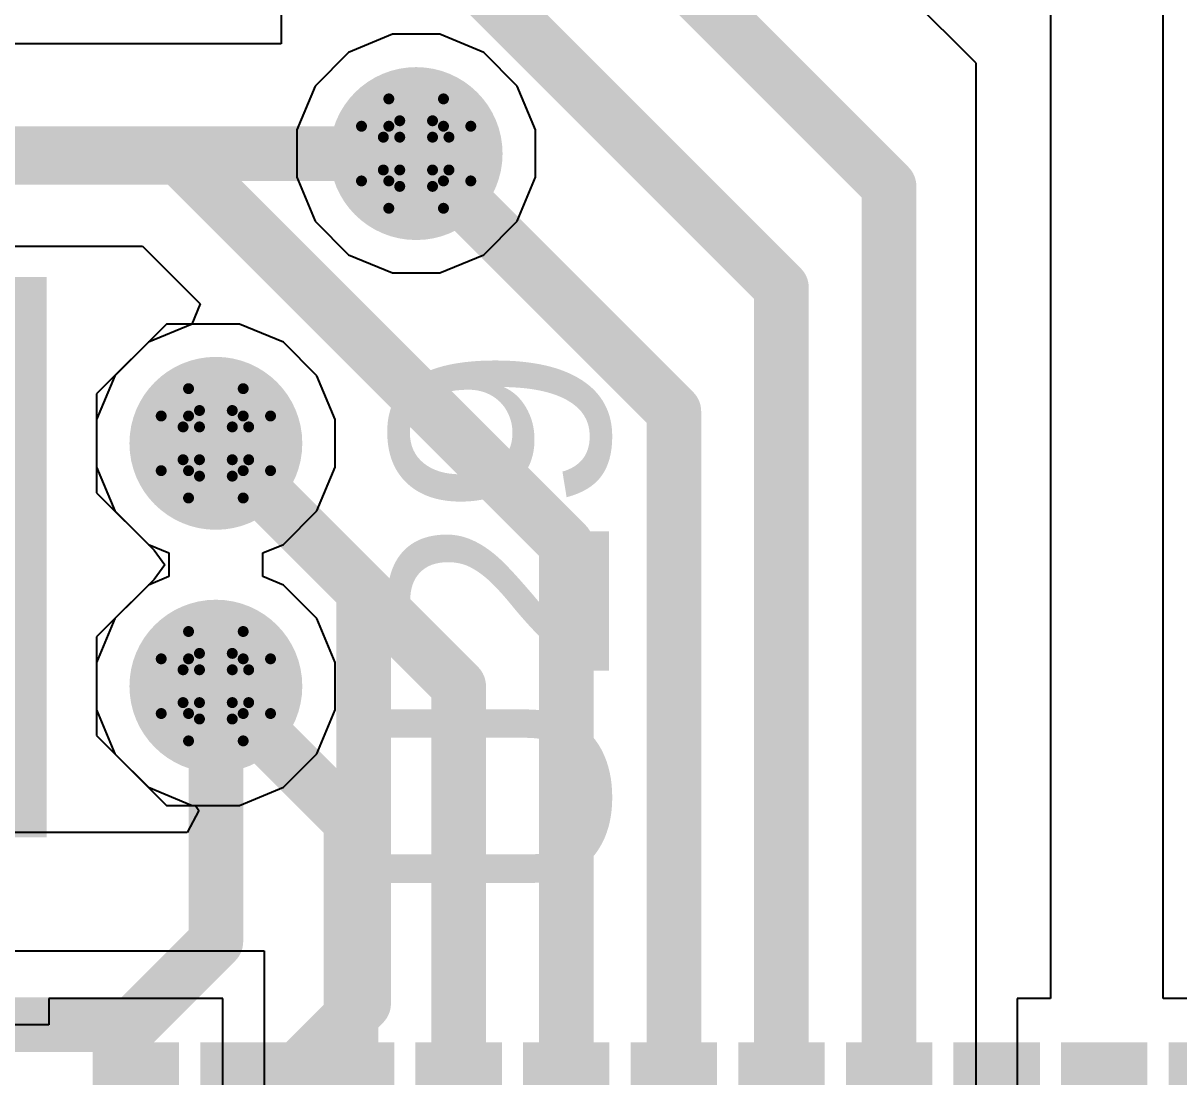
# Model space of a CAD drawing. Header units: inches. Extents: x -4 to 5258, y -4 to 5281.
# Drawn here: x 59.87 to 65.24, y 73.4 to 78.3 of the extents above; entities that cross this region are included whole.
import ezdxf

# ---------------------------------------------------------------- set-up
doc = ezdxf.new("R2010")
doc.units = ezdxf.units.IN
for name, color, linetype in [('Bottom Layer', 5, 'Continuous'), ('Bottom Solder', 6, 'Continuous'), ('Drill Drawing', 1, 'Continuous'), ('Layer 1', 16, 'Continuous'), ('Layer 2', 76, 'Continuous'), ('Top Layer', 1, 'Continuous'), ('Top Overlay', 2, 'Continuous'), ('Top Paste', 8, 'Continuous'), ('Top Solder', 216, 'Continuous'), ('Via Holes', 16, 'Continuous')]:
    doc.layers.add(name, color=color, linetype=linetype)
doc.styles.add('Arial', font='', dxfattribs={"height": 0.2})
doc.styles.get('Arial').set_extended_font_data('Arial')

# ---------------------------------------------------------------- blocks, each defined once
blk = doc.blocks.new('HTSSOP_38_EP_4_4___4')
at = {"layer": 'Top Layer'}
for points in [[(3.6, 4.65), (3.6, 4.35), (2, 4.35), (2, 4.65)], [(3.6, 4.1501), (3.6, 3.8501), (2, 3.8501), (2, 4.1501)], [(3.6, 3.65), (3.6, 3.35), (2, 3.35), (2, 3.65)], [(3.6, 3.1501), (3.6, 2.8501), (2, 2.8501), (2, 3.1501)], [(3.6, 2.65), (3.6, 2.35), (2, 2.35), (2, 2.65)], [(3.6, 2.1501), (3.6, 1.8501), (2, 1.8501), (2, 2.1501)], [(3.6, 1.65), (3.6, 1.35), (2, 1.35), (2, 1.65)], [(3.6, 1.1501), (3.6, 0.8501), (2, 0.8501), (2, 1.1501)], [(3.6, 0.65), (3.6, 0.35), (2, 0.35), (2, 0.65)], [(3.6, 0.1501), (3.6, -0.1499), (2, -0.1499), (2, 0.1501)]]:
    blk.add_hatch(color=1, dxfattribs=at).paths.add_polyline_path(points)
at = {"layer": 'Top Paste'}
for points in [[(3.6, 4.65), (3.6, 4.35), (2, 4.35), (2, 4.65)], [(3.6, 4.1501), (3.6, 3.8501), (2, 3.8501), (2, 4.1501)], [(3.6, 3.65), (3.6, 3.35), (2, 3.35), (2, 3.65)], [(3.6, 3.1501), (3.6, 2.8501), (2, 2.8501), (2, 3.1501)], [(3.6, 2.65), (3.6, 2.35), (2, 2.35), (2, 2.65)], [(3.6, 2.1501), (3.6, 1.8501), (2, 1.8501), (2, 2.1501)], [(3.6, 1.65), (3.6, 1.35), (2, 1.35), (2, 1.65)], [(3.6, 1.1501), (3.6, 0.8501), (2, 0.8501), (2, 1.1501)], [(3.6, 0.65), (3.6, 0.35), (2, 0.35), (2, 0.65)], [(3.6, 0.1501), (3.6, -0.1499), (2, -0.1499), (2, 0.1501)]]:
    blk.add_hatch(color=8, dxfattribs=at).paths.add_polyline_path(points)
at = {"layer": 'Top Solder'}
for points in [[(3.6508, 4.7008), (3.6508, 4.2992), (1.9492, 4.2992), (1.9492, 4.7008)], [(3.6508, 4.2009), (3.6508, 3.7993), (1.9492, 3.7993), (1.9492, 4.2009)], [(3.6508, 3.7008), (3.6508, 3.2992), (1.9492, 3.2992), (1.9492, 3.7008)], [(3.6508, 3.2009), (3.6508, 2.7993), (1.9492, 2.7993), (1.9492, 3.2009)], [(3.6508, 2.7008), (3.6508, 2.2992), (1.9492, 2.2992), (1.9492, 2.7008)], [(3.6508, 2.2009), (3.6508, 1.7993), (1.9492, 1.7993), (1.9492, 2.2009)], [(3.6508, 1.7008), (3.6508, 1.2992), (1.9492, 1.2992), (1.9492, 1.7008)], [(3.6508, 1.2009), (3.6508, 0.7993), (1.9492, 0.7993), (1.9492, 1.2009)], [(3.6508, 0.7008), (3.6508, 0.2992), (1.9492, 0.2992), (1.9492, 0.7008)], [(3.6508, 0.2009), (3.6508, -0.2007), (1.9492, -0.2007), (1.9492, 0.2009)], [(3.6508, -0.2992), (3.6508, -0.7008), (1.9492, -0.7008), (1.9492, -0.2992)]]:
    blk.add_hatch(color=216, dxfattribs=at).paths.add_polyline_path(points)

msp = doc.modelspace()

# ---------------------------------------------------------------- hatches: boundary and pattern name
at = {"layer": 'Bottom Layer'}
h = msp.add_hatch(color=5, dxfattribs=at)
edge = h.paths.add_edge_path()
edge.add_arc((61.697, 77.6929), 0.3, 0, 360)
h = msp.add_hatch(color=5, dxfattribs=at)
edge = h.paths.add_edge_path()
edge.add_arc((60.7664, 76.3472), 0.3, 0, 360)
h = msp.add_hatch(color=5, dxfattribs=at)
edge = h.paths.add_edge_path()
edge.add_arc((60.7664, 75.2192), 0.3, 0, 360)
at = {"layer": 'Bottom Solder'}
h = msp.add_hatch(color=6, dxfattribs=at)
edge = h.paths.add_edge_path()
edge.add_arc((61.697, 77.6929), 0.4016, 0, 360)
h = msp.add_hatch(color=6, dxfattribs=at)
edge = h.paths.add_edge_path()
edge.add_arc((60.7664, 76.3472), 0.4016, 0, 360)
h = msp.add_hatch(color=6, dxfattribs=at)
edge = h.paths.add_edge_path()
edge.add_arc((60.7664, 75.2192), 0.4016, 0, 360)
at = {"layer": 'Layer 1'}
h = msp.add_hatch(color=16, dxfattribs=at)
edge = h.paths.add_edge_path()
edge.add_arc((61.697, 77.6929), 0.3, 0, 360)
h = msp.add_hatch(color=16, dxfattribs=at)
edge = h.paths.add_edge_path()
edge.add_arc((60.7664, 76.3472), 0.3, 0, 360)
h = msp.add_hatch(color=16, dxfattribs=at)
edge = h.paths.add_edge_path()
edge.add_arc((60.7664, 75.2192), 0.3, 0, 360)
at = {"layer": 'Layer 2'}
h = msp.add_hatch(color=76, dxfattribs=at)
edge = h.paths.add_edge_path()
edge.add_arc((61.697, 77.6929), 0.3, 0, 360)
h = msp.add_hatch(color=76, dxfattribs=at)
edge = h.paths.add_edge_path()
edge.add_arc((60.7664, 76.3472), 0.3, 0, 360)
h = msp.add_hatch(color=76, dxfattribs=at)
edge = h.paths.add_edge_path()
edge.add_arc((60.7664, 75.2192), 0.3, 0, 360)
at = {"layer": 'Top Layer'}
h = msp.add_hatch(color=1, dxfattribs=at)
edge = h.paths.add_edge_path()
edge.add_arc((61.697, 77.6929), 0.3, 0, 360)
msp.add_hatch(color=1, dxfattribs=at).paths.add_polyline_path([(54.7396, 74.5173), (59.9796, 74.5173), (59.9796, 77.1203), (54.7396, 77.1203)])
h = msp.add_hatch(color=1, dxfattribs=at)
edge = h.paths.add_edge_path()
edge.add_arc((60.7664, 76.3472), 0.3, 0, 360)
h = msp.add_hatch(color=1, dxfattribs=at)
edge = h.paths.add_edge_path()
edge.add_arc((60.7664, 75.2192), 0.3, 0, 360)
at = {"layer": 'Top Solder'}
h = msp.add_hatch(color=216, dxfattribs=at)
edge = h.paths.add_edge_path()
edge.add_arc((61.697, 77.6929), 0.4016, 0, 360)
h = msp.add_hatch(color=216, dxfattribs=at)
edge = h.paths.add_edge_path()
edge.add_arc((60.7664, 76.3472), 0.4016, 0, 360)
h = msp.add_hatch(color=216, dxfattribs=at)
edge = h.paths.add_edge_path()
edge.add_arc((60.7664, 75.2192), 0.4016, 0, 360)
at = {"layer": 'Via Holes'}
h = msp.add_hatch(color=7, dxfattribs=at)
edge = h.paths.add_edge_path()
edge.add_arc((61.697, 77.6929), 0.15, 0, 360)
h = msp.add_hatch(color=7, dxfattribs=at)
edge = h.paths.add_edge_path()
edge.add_arc((60.7664, 76.3472), 0.15, 0, 360)
h = msp.add_hatch(color=7, dxfattribs=at)
edge = h.paths.add_edge_path()
edge.add_arc((60.7664, 75.2192), 0.15, 0, 360)

# ---------------------------------------------------------------- linework, layer by layer
at = {"layer": 'Bottom Layer'}
for p, q in [((61.5868, 78.2469), (61.3832, 78.1625)), ((61.8072, 78.2469), (61.5868, 78.2469)), ((62.0108, 78.1625), (61.8072, 78.2469)), ((61.3832, 78.1625), (61.2273, 78.0067)), ((62.1666, 78.0067), (62.0108, 78.1625)), ((61.2273, 78.0067), (61.143, 77.803)), ((62.251, 77.803), (62.1666, 78.0067)), ((61.143, 77.803), (61.143, 77.5827)), ((62.251, 77.5827), (62.251, 77.803)), ((61.143, 77.5827), (61.2273, 77.379)), ((62.1666, 77.379), (62.251, 77.5827)), ((61.2273, 77.379), (61.3832, 77.2232)), ((62.0108, 77.2232), (62.1666, 77.379)), ((61.3832, 77.2232), (61.5868, 77.1389)), ((61.8072, 77.1389), (62.0108, 77.2232)), ((61.5868, 77.1389), (61.8072, 77.1389)), ((60.6562, 76.9012), (60.4526, 76.8169)), ((60.8766, 76.9012), (60.6562, 76.9012)), ((61.0802, 76.8169), (60.8766, 76.9012)), ((60.4526, 76.8169), (60.2967, 76.6611)), ((61.236, 76.6611), (61.0802, 76.8169)), ((60.2967, 76.6611), (60.2124, 76.4574)), ((61.3204, 76.4574), (61.236, 76.6611)), ((60.2124, 76.4574), (60.2124, 76.2371)), ((61.3204, 76.2371), (61.3204, 76.4574)), ((60.2124, 76.2371), (60.2967, 76.0334)), ((61.236, 76.0334), (61.3204, 76.2371)), ((60.2967, 76.0334), (60.4526, 75.8776)), ((61.0802, 75.8776), (61.236, 76.0334)), ((60.4526, 75.8776), (60.5477, 75.8382)), ((60.5477, 75.8382), (60.5477, 75.7282)), ((60.9851, 75.8382), (61.0802, 75.8776)), ((60.9851, 75.7282), (60.9851, 75.8382)), ((60.5477, 75.7282), (60.4526, 75.6888)), ((61.0802, 75.6888), (60.9851, 75.7282)), ((60.4526, 75.6888), (60.2967, 75.533)), ((61.236, 75.533), (61.0802, 75.6888)), ((60.2967, 75.533), (60.2124, 75.3294)), ((61.3204, 75.3294), (61.236, 75.533)), ((60.2124, 75.3294), (60.2124, 75.109)), ((61.3204, 75.109), (61.3204, 75.3294)), ((60.2124, 75.109), (60.2967, 74.9053)), ((61.236, 74.9053), (61.3204, 75.109)), ((60.2967, 74.9053), (60.4526, 74.7495)), ((61.0802, 74.7495), (61.236, 74.9053)), ((60.4526, 74.7495), (60.6562, 74.6652)), ((60.8766, 74.6652), (61.0802, 74.7495)), ((60.6562, 74.6652), (60.8766, 74.6652))]:
    msp.add_line(p, q, dxfattribs=at)
at = {"layer": 'Drill Drawing'}
for points in [[(61.57, 77.8199, 0.0508, 0.0508, 0), (61.57, 77.9469, 0.0508, 0.0508, 0)], [(61.57, 77.9469, 0.0508, 0.0508, 0), (61.824, 77.9469, 0.0508, 0.0508, 0)], [(61.824, 77.8199, 0.0508, 0.0508, 0), (61.824, 77.9469, 0.0508, 0.0508, 0)], [(61.443, 77.5659, 0.0508, 0.0508, 0), (61.443, 77.8199, 0.0508, 0.0508, 0)], [(61.443, 77.8199, 0.0508, 0.0508, 0), (61.57, 77.8199, 0.0508, 0.0508, 0)], [(61.6208, 77.7691, 0.0508, 0.0508, 0), (61.6208, 77.8453, 0.0508, 0.0508, 0)], [(61.6208, 77.8453, 0.0508, 0.0508, 0), (61.7732, 77.8453, 0.0508, 0.0508, 0)], [(61.7732, 77.7691, 0.0508, 0.0508, 0), (61.7732, 77.8453, 0.0508, 0.0508, 0)], [(61.824, 77.8199, 0.0508, 0.0508, 0), (61.951, 77.8199, 0.0508, 0.0508, 0)], [(61.951, 77.5659, 0.0508, 0.0508, 0), (61.951, 77.8199, 0.0508, 0.0508, 0)], [(61.5446, 77.6167, 0.0508, 0.0508, 0), (61.5446, 77.7691, 0.0508, 0.0508, 0)], [(61.5446, 77.7691, 0.0508, 0.0508, 0), (61.6208, 77.7691, 0.0508, 0.0508, 0)], [(61.7732, 77.7691, 0.0508, 0.0508, 0), (61.8494, 77.7691, 0.0508, 0.0508, 0)], [(61.8494, 77.6167, 0.0508, 0.0508, 0), (61.8494, 77.7691, 0.0508, 0.0508, 0)], [(61.5446, 77.6167, 0.0508, 0.0508, 0), (61.6208, 77.6167, 0.0508, 0.0508, 0)], [(61.6208, 77.5405, 0.0508, 0.0508, 0), (61.6208, 77.6167, 0.0508, 0.0508, 0)], [(61.7732, 77.6167, 0.0508, 0.0508, 0), (61.8494, 77.6167, 0.0508, 0.0508, 0)], [(61.7732, 77.5405, 0.0508, 0.0508, 0), (61.7732, 77.6167, 0.0508, 0.0508, 0)], [(61.443, 77.5659, 0.0508, 0.0508, 0), (61.57, 77.5659, 0.0508, 0.0508, 0)], [(61.57, 77.4389, 0.0508, 0.0508, 0), (61.57, 77.5659, 0.0508, 0.0508, 0)], [(61.6208, 77.5405, 0.0508, 0.0508, 0), (61.7732, 77.5405, 0.0508, 0.0508, 0)], [(61.824, 77.5659, 0.0508, 0.0508, 0), (61.951, 77.5659, 0.0508, 0.0508, 0)], [(61.824, 77.4389, 0.0508, 0.0508, 0), (61.824, 77.5659, 0.0508, 0.0508, 0)], [(61.57, 77.4389, 0.0508, 0.0508, 0), (61.824, 77.4389, 0.0508, 0.0508, 0)], [(60.6394, 76.4742, 0.0508, 0.0508, 0), (60.6394, 76.6012, 0.0508, 0.0508, 0)], [(60.6394, 76.6012, 0.0508, 0.0508, 0), (60.8934, 76.6012, 0.0508, 0.0508, 0)], [(60.8934, 76.4742, 0.0508, 0.0508, 0), (60.8934, 76.6012, 0.0508, 0.0508, 0)], [(60.5124, 76.2202, 0.0508, 0.0508, 0), (60.5124, 76.4742, 0.0508, 0.0508, 0)], [(60.5124, 76.4742, 0.0508, 0.0508, 0), (60.6394, 76.4742, 0.0508, 0.0508, 0)], [(60.6902, 76.4234, 0.0508, 0.0508, 0), (60.6902, 76.4996, 0.0508, 0.0508, 0)], [(60.6902, 76.4996, 0.0508, 0.0508, 0), (60.8426, 76.4996, 0.0508, 0.0508, 0)], [(60.8426, 76.4234, 0.0508, 0.0508, 0), (60.8426, 76.4996, 0.0508, 0.0508, 0)], [(60.8934, 76.4742, 0.0508, 0.0508, 0), (61.0204, 76.4742, 0.0508, 0.0508, 0)], [(61.0204, 76.2202, 0.0508, 0.0508, 0), (61.0204, 76.4742, 0.0508, 0.0508, 0)], [(60.614, 76.271, 0.0508, 0.0508, 0), (60.614, 76.4234, 0.0508, 0.0508, 0)], [(60.614, 76.4234, 0.0508, 0.0508, 0), (60.6902, 76.4234, 0.0508, 0.0508, 0)], [(60.8426, 76.4234, 0.0508, 0.0508, 0), (60.9188, 76.4234, 0.0508, 0.0508, 0)], [(60.9188, 76.271, 0.0508, 0.0508, 0), (60.9188, 76.4234, 0.0508, 0.0508, 0)], [(60.614, 76.271, 0.0508, 0.0508, 0), (60.6902, 76.271, 0.0508, 0.0508, 0)], [(60.6902, 76.1948, 0.0508, 0.0508, 0), (60.6902, 76.271, 0.0508, 0.0508, 0)], [(60.8426, 76.271, 0.0508, 0.0508, 0), (60.9188, 76.271, 0.0508, 0.0508, 0)], [(60.8426, 76.1948, 0.0508, 0.0508, 0), (60.8426, 76.271, 0.0508, 0.0508, 0)], [(60.5124, 76.2202, 0.0508, 0.0508, 0), (60.6394, 76.2202, 0.0508, 0.0508, 0)], [(60.6394, 76.0932, 0.0508, 0.0508, 0), (60.6394, 76.2202, 0.0508, 0.0508, 0)], [(60.6902, 76.1948, 0.0508, 0.0508, 0), (60.8426, 76.1948, 0.0508, 0.0508, 0)], [(60.8934, 76.2202, 0.0508, 0.0508, 0), (61.0204, 76.2202, 0.0508, 0.0508, 0)], [(60.8934, 76.0932, 0.0508, 0.0508, 0), (60.8934, 76.2202, 0.0508, 0.0508, 0)], [(60.6394, 76.0932, 0.0508, 0.0508, 0), (60.8934, 76.0932, 0.0508, 0.0508, 0)], [(60.6394, 75.3462, 0.0508, 0.0508, 0), (60.6394, 75.4732, 0.0508, 0.0508, 0)], [(60.6394, 75.4732, 0.0508, 0.0508, 0), (60.8934, 75.4732, 0.0508, 0.0508, 0)], [(60.8934, 75.3462, 0.0508, 0.0508, 0), (60.8934, 75.4732, 0.0508, 0.0508, 0)], [(60.5124, 75.0922, 0.0508, 0.0508, 0), (60.5124, 75.3462, 0.0508, 0.0508, 0)], [(60.5124, 75.3462, 0.0508, 0.0508, 0), (60.6394, 75.3462, 0.0508, 0.0508, 0)], [(60.6902, 75.2954, 0.0508, 0.0508, 0), (60.6902, 75.3716, 0.0508, 0.0508, 0)], [(60.6902, 75.3716, 0.0508, 0.0508, 0), (60.8426, 75.3716, 0.0508, 0.0508, 0)], [(60.8426, 75.2954, 0.0508, 0.0508, 0), (60.8426, 75.3716, 0.0508, 0.0508, 0)], [(60.8934, 75.3462, 0.0508, 0.0508, 0), (61.0204, 75.3462, 0.0508, 0.0508, 0)], [(61.0204, 75.0922, 0.0508, 0.0508, 0), (61.0204, 75.3462, 0.0508, 0.0508, 0)], [(60.614, 75.143, 0.0508, 0.0508, 0), (60.614, 75.2954, 0.0508, 0.0508, 0)], [(60.614, 75.2954, 0.0508, 0.0508, 0), (60.6902, 75.2954, 0.0508, 0.0508, 0)], [(60.8426, 75.2954, 0.0508, 0.0508, 0), (60.9188, 75.2954, 0.0508, 0.0508, 0)], [(60.9188, 75.143, 0.0508, 0.0508, 0), (60.9188, 75.2954, 0.0508, 0.0508, 0)], [(60.614, 75.143, 0.0508, 0.0508, 0), (60.6902, 75.143, 0.0508, 0.0508, 0)], [(60.6902, 75.0668, 0.0508, 0.0508, 0), (60.6902, 75.143, 0.0508, 0.0508, 0)], [(60.8426, 75.143, 0.0508, 0.0508, 0), (60.9188, 75.143, 0.0508, 0.0508, 0)], [(60.8426, 75.0668, 0.0508, 0.0508, 0), (60.8426, 75.143, 0.0508, 0.0508, 0)], [(60.5124, 75.0922, 0.0508, 0.0508, 0), (60.6394, 75.0922, 0.0508, 0.0508, 0)], [(60.6394, 74.9652, 0.0508, 0.0508, 0), (60.6394, 75.0922, 0.0508, 0.0508, 0)], [(60.6902, 75.0668, 0.0508, 0.0508, 0), (60.8426, 75.0668, 0.0508, 0.0508, 0)], [(60.8934, 75.0922, 0.0508, 0.0508, 0), (61.0204, 75.0922, 0.0508, 0.0508, 0)], [(60.8934, 74.9652, 0.0508, 0.0508, 0), (60.8934, 75.0922, 0.0508, 0.0508, 0)], [(60.6394, 74.9652, 0.0508, 0.0508, 0), (60.8934, 74.9652, 0.0508, 0.0508, 0)]]:
    msp.add_lwpolyline(points, format="xyseb", dxfattribs=at)
for points in [[(61.5573, 77.9469, 0.0254, 0.0254, 1), (61.5827, 77.9469, 0.0254, 0.0254, 1)], [(61.5573, 77.9469, 0.0254, 0.0254, 1), (61.5827, 77.9469, 0.0254, 0.0254, 1)], [(61.8113, 77.9469, 0.0254, 0.0254, 1), (61.8367, 77.9469, 0.0254, 0.0254, 1)], [(61.8113, 77.9469, 0.0254, 0.0254, 1), (61.8367, 77.9469, 0.0254, 0.0254, 1)], [(61.4303, 77.8199, 0.0254, 0.0254, 1), (61.4557, 77.8199, 0.0254, 0.0254, 1)], [(61.4303, 77.8199, 0.0254, 0.0254, 1), (61.4557, 77.8199, 0.0254, 0.0254, 1)], [(61.5573, 77.8199, 0.0254, 0.0254, 1), (61.5827, 77.8199, 0.0254, 0.0254, 1)], [(61.5573, 77.8199, 0.0254, 0.0254, 1), (61.5827, 77.8199, 0.0254, 0.0254, 1)], [(61.6081, 77.8453, 0.0254, 0.0254, 1), (61.6335, 77.8453, 0.0254, 0.0254, 1)], [(61.6081, 77.8453, 0.0254, 0.0254, 1), (61.6335, 77.8453, 0.0254, 0.0254, 1)], [(61.7605, 77.8453, 0.0254, 0.0254, 1), (61.7859, 77.8453, 0.0254, 0.0254, 1)], [(61.7605, 77.8453, 0.0254, 0.0254, 1), (61.7859, 77.8453, 0.0254, 0.0254, 1)], [(61.8113, 77.8199, 0.0254, 0.0254, 1), (61.8367, 77.8199, 0.0254, 0.0254, 1)], [(61.8113, 77.8199, 0.0254, 0.0254, 1), (61.8367, 77.8199, 0.0254, 0.0254, 1)], [(61.9383, 77.8199, 0.0254, 0.0254, 1), (61.9637, 77.8199, 0.0254, 0.0254, 1)], [(61.9383, 77.8199, 0.0254, 0.0254, 1), (61.9637, 77.8199, 0.0254, 0.0254, 1)], [(61.5319, 77.7691, 0.0254, 0.0254, 1), (61.5573, 77.7691, 0.0254, 0.0254, 1)], [(61.5319, 77.7691, 0.0254, 0.0254, 1), (61.5573, 77.7691, 0.0254, 0.0254, 1)], [(61.6081, 77.7691, 0.0254, 0.0254, 1), (61.6335, 77.7691, 0.0254, 0.0254, 1)], [(61.6081, 77.7691, 0.0254, 0.0254, 1), (61.6335, 77.7691, 0.0254, 0.0254, 1)], [(61.7605, 77.7691, 0.0254, 0.0254, 1), (61.7859, 77.7691, 0.0254, 0.0254, 1)], [(61.7605, 77.7691, 0.0254, 0.0254, 1), (61.7859, 77.7691, 0.0254, 0.0254, 1)], [(61.8367, 77.7691, 0.0254, 0.0254, 1), (61.8621, 77.7691, 0.0254, 0.0254, 1)], [(61.8367, 77.7691, 0.0254, 0.0254, 1), (61.8621, 77.7691, 0.0254, 0.0254, 1)], [(61.5319, 77.6167, 0.0254, 0.0254, 1), (61.5573, 77.6167, 0.0254, 0.0254, 1)], [(61.5319, 77.6167, 0.0254, 0.0254, 1), (61.5573, 77.6167, 0.0254, 0.0254, 1)], [(61.6081, 77.6167, 0.0254, 0.0254, 1), (61.6335, 77.6167, 0.0254, 0.0254, 1)], [(61.6081, 77.6167, 0.0254, 0.0254, 1), (61.6335, 77.6167, 0.0254, 0.0254, 1)], [(61.7605, 77.6167, 0.0254, 0.0254, 1), (61.7859, 77.6167, 0.0254, 0.0254, 1)], [(61.7605, 77.6167, 0.0254, 0.0254, 1), (61.7859, 77.6167, 0.0254, 0.0254, 1)], [(61.8367, 77.6167, 0.0254, 0.0254, 1), (61.8621, 77.6167, 0.0254, 0.0254, 1)], [(61.8367, 77.6167, 0.0254, 0.0254, 1), (61.8621, 77.6167, 0.0254, 0.0254, 1)], [(61.4303, 77.5659, 0.0254, 0.0254, 1), (61.4557, 77.5659, 0.0254, 0.0254, 1)], [(61.4303, 77.5659, 0.0254, 0.0254, 1), (61.4557, 77.5659, 0.0254, 0.0254, 1)], [(61.5573, 77.5659, 0.0254, 0.0254, 1), (61.5827, 77.5659, 0.0254, 0.0254, 1)], [(61.5573, 77.5659, 0.0254, 0.0254, 1), (61.5827, 77.5659, 0.0254, 0.0254, 1)], [(61.6081, 77.5405, 0.0254, 0.0254, 1), (61.6335, 77.5405, 0.0254, 0.0254, 1)], [(61.6081, 77.5405, 0.0254, 0.0254, 1), (61.6335, 77.5405, 0.0254, 0.0254, 1)], [(61.7605, 77.5405, 0.0254, 0.0254, 1), (61.7859, 77.5405, 0.0254, 0.0254, 1)], [(61.7605, 77.5405, 0.0254, 0.0254, 1), (61.7859, 77.5405, 0.0254, 0.0254, 1)], [(61.8113, 77.5659, 0.0254, 0.0254, 1), (61.8367, 77.5659, 0.0254, 0.0254, 1)], [(61.8113, 77.5659, 0.0254, 0.0254, 1), (61.8367, 77.5659, 0.0254, 0.0254, 1)], [(61.9383, 77.5659, 0.0254, 0.0254, 1), (61.9637, 77.5659, 0.0254, 0.0254, 1)], [(61.9383, 77.5659, 0.0254, 0.0254, 1), (61.9637, 77.5659, 0.0254, 0.0254, 1)], [(61.5573, 77.4389, 0.0254, 0.0254, 1), (61.5827, 77.4389, 0.0254, 0.0254, 1)], [(61.5573, 77.4389, 0.0254, 0.0254, 1), (61.5827, 77.4389, 0.0254, 0.0254, 1)], [(61.8113, 77.4389, 0.0254, 0.0254, 1), (61.8367, 77.4389, 0.0254, 0.0254, 1)], [(61.8113, 77.4389, 0.0254, 0.0254, 1), (61.8367, 77.4389, 0.0254, 0.0254, 1)], [(60.6267, 76.6012, 0.0254, 0.0254, 1), (60.6521, 76.6012, 0.0254, 0.0254, 1)], [(60.6267, 76.6012, 0.0254, 0.0254, 1), (60.6521, 76.6012, 0.0254, 0.0254, 1)], [(60.8807, 76.6012, 0.0254, 0.0254, 1), (60.9061, 76.6012, 0.0254, 0.0254, 1)], [(60.8807, 76.6012, 0.0254, 0.0254, 1), (60.9061, 76.6012, 0.0254, 0.0254, 1)], [(60.4997, 76.4742, 0.0254, 0.0254, 1), (60.5251, 76.4742, 0.0254, 0.0254, 1)], [(60.4997, 76.4742, 0.0254, 0.0254, 1), (60.5251, 76.4742, 0.0254, 0.0254, 1)], [(60.6267, 76.4742, 0.0254, 0.0254, 1), (60.6521, 76.4742, 0.0254, 0.0254, 1)], [(60.6267, 76.4742, 0.0254, 0.0254, 1), (60.6521, 76.4742, 0.0254, 0.0254, 1)], [(60.6775, 76.4996, 0.0254, 0.0254, 1), (60.7029, 76.4996, 0.0254, 0.0254, 1)], [(60.6775, 76.4996, 0.0254, 0.0254, 1), (60.7029, 76.4996, 0.0254, 0.0254, 1)], [(60.8299, 76.4996, 0.0254, 0.0254, 1), (60.8553, 76.4996, 0.0254, 0.0254, 1)], [(60.8299, 76.4996, 0.0254, 0.0254, 1), (60.8553, 76.4996, 0.0254, 0.0254, 1)], [(60.8807, 76.4742, 0.0254, 0.0254, 1), (60.9061, 76.4742, 0.0254, 0.0254, 1)], [(60.8807, 76.4742, 0.0254, 0.0254, 1), (60.9061, 76.4742, 0.0254, 0.0254, 1)], [(61.0077, 76.4742, 0.0254, 0.0254, 1), (61.0331, 76.4742, 0.0254, 0.0254, 1)], [(61.0077, 76.4742, 0.0254, 0.0254, 1), (61.0331, 76.4742, 0.0254, 0.0254, 1)], [(60.6013, 76.4234, 0.0254, 0.0254, 1), (60.6267, 76.4234, 0.0254, 0.0254, 1)], [(60.6013, 76.4234, 0.0254, 0.0254, 1), (60.6267, 76.4234, 0.0254, 0.0254, 1)], [(60.6775, 76.4234, 0.0254, 0.0254, 1), (60.7029, 76.4234, 0.0254, 0.0254, 1)], [(60.6775, 76.4234, 0.0254, 0.0254, 1), (60.7029, 76.4234, 0.0254, 0.0254, 1)], [(60.8299, 76.4234, 0.0254, 0.0254, 1), (60.8553, 76.4234, 0.0254, 0.0254, 1)], [(60.8299, 76.4234, 0.0254, 0.0254, 1), (60.8553, 76.4234, 0.0254, 0.0254, 1)], [(60.9061, 76.4234, 0.0254, 0.0254, 1), (60.9315, 76.4234, 0.0254, 0.0254, 1)], [(60.9061, 76.4234, 0.0254, 0.0254, 1), (60.9315, 76.4234, 0.0254, 0.0254, 1)], [(60.6013, 76.271, 0.0254, 0.0254, 1), (60.6267, 76.271, 0.0254, 0.0254, 1)], [(60.6013, 76.271, 0.0254, 0.0254, 1), (60.6267, 76.271, 0.0254, 0.0254, 1)], [(60.6775, 76.271, 0.0254, 0.0254, 1), (60.7029, 76.271, 0.0254, 0.0254, 1)], [(60.6775, 76.271, 0.0254, 0.0254, 1), (60.7029, 76.271, 0.0254, 0.0254, 1)], [(60.8299, 76.271, 0.0254, 0.0254, 1), (60.8553, 76.271, 0.0254, 0.0254, 1)], [(60.8299, 76.271, 0.0254, 0.0254, 1), (60.8553, 76.271, 0.0254, 0.0254, 1)], [(60.9061, 76.271, 0.0254, 0.0254, 1), (60.9315, 76.271, 0.0254, 0.0254, 1)], [(60.9061, 76.271, 0.0254, 0.0254, 1), (60.9315, 76.271, 0.0254, 0.0254, 1)], [(60.4997, 76.2202, 0.0254, 0.0254, 1), (60.5251, 76.2202, 0.0254, 0.0254, 1)], [(60.4997, 76.2202, 0.0254, 0.0254, 1), (60.5251, 76.2202, 0.0254, 0.0254, 1)], [(60.6267, 76.2202, 0.0254, 0.0254, 1), (60.6521, 76.2202, 0.0254, 0.0254, 1)], [(60.6267, 76.2202, 0.0254, 0.0254, 1), (60.6521, 76.2202, 0.0254, 0.0254, 1)], [(60.6775, 76.1948, 0.0254, 0.0254, 1), (60.7029, 76.1948, 0.0254, 0.0254, 1)], [(60.6775, 76.1948, 0.0254, 0.0254, 1), (60.7029, 76.1948, 0.0254, 0.0254, 1)], [(60.8299, 76.1948, 0.0254, 0.0254, 1), (60.8553, 76.1948, 0.0254, 0.0254, 1)], [(60.8299, 76.1948, 0.0254, 0.0254, 1), (60.8553, 76.1948, 0.0254, 0.0254, 1)], [(60.8807, 76.2202, 0.0254, 0.0254, 1), (60.9061, 76.2202, 0.0254, 0.0254, 1)], [(60.8807, 76.2202, 0.0254, 0.0254, 1), (60.9061, 76.2202, 0.0254, 0.0254, 1)], [(61.0077, 76.2202, 0.0254, 0.0254, 1), (61.0331, 76.2202, 0.0254, 0.0254, 1)], [(61.0077, 76.2202, 0.0254, 0.0254, 1), (61.0331, 76.2202, 0.0254, 0.0254, 1)], [(60.6267, 76.0932, 0.0254, 0.0254, 1), (60.6521, 76.0932, 0.0254, 0.0254, 1)], [(60.6267, 76.0932, 0.0254, 0.0254, 1), (60.6521, 76.0932, 0.0254, 0.0254, 1)], [(60.8807, 76.0932, 0.0254, 0.0254, 1), (60.9061, 76.0932, 0.0254, 0.0254, 1)], [(60.8807, 76.0932, 0.0254, 0.0254, 1), (60.9061, 76.0932, 0.0254, 0.0254, 1)], [(60.6267, 75.4732, 0.0254, 0.0254, 1), (60.6521, 75.4732, 0.0254, 0.0254, 1)], [(60.6267, 75.4732, 0.0254, 0.0254, 1), (60.6521, 75.4732, 0.0254, 0.0254, 1)], [(60.8807, 75.4732, 0.0254, 0.0254, 1), (60.9061, 75.4732, 0.0254, 0.0254, 1)], [(60.8807, 75.4732, 0.0254, 0.0254, 1), (60.9061, 75.4732, 0.0254, 0.0254, 1)], [(60.4997, 75.3462, 0.0254, 0.0254, 1), (60.5251, 75.3462, 0.0254, 0.0254, 1)], [(60.4997, 75.3462, 0.0254, 0.0254, 1), (60.5251, 75.3462, 0.0254, 0.0254, 1)], [(60.6267, 75.3462, 0.0254, 0.0254, 1), (60.6521, 75.3462, 0.0254, 0.0254, 1)], [(60.6267, 75.3462, 0.0254, 0.0254, 1), (60.6521, 75.3462, 0.0254, 0.0254, 1)], [(60.6775, 75.3716, 0.0254, 0.0254, 1), (60.7029, 75.3716, 0.0254, 0.0254, 1)], [(60.6775, 75.3716, 0.0254, 0.0254, 1), (60.7029, 75.3716, 0.0254, 0.0254, 1)], [(60.8299, 75.3716, 0.0254, 0.0254, 1), (60.8553, 75.3716, 0.0254, 0.0254, 1)], [(60.8299, 75.3716, 0.0254, 0.0254, 1), (60.8553, 75.3716, 0.0254, 0.0254, 1)], [(60.8807, 75.3462, 0.0254, 0.0254, 1), (60.9061, 75.3462, 0.0254, 0.0254, 1)], [(60.8807, 75.3462, 0.0254, 0.0254, 1), (60.9061, 75.3462, 0.0254, 0.0254, 1)], [(61.0077, 75.3462, 0.0254, 0.0254, 1), (61.0331, 75.3462, 0.0254, 0.0254, 1)], [(61.0077, 75.3462, 0.0254, 0.0254, 1), (61.0331, 75.3462, 0.0254, 0.0254, 1)], [(60.6013, 75.2954, 0.0254, 0.0254, 1), (60.6267, 75.2954, 0.0254, 0.0254, 1)], [(60.6013, 75.2954, 0.0254, 0.0254, 1), (60.6267, 75.2954, 0.0254, 0.0254, 1)], [(60.6775, 75.2954, 0.0254, 0.0254, 1), (60.7029, 75.2954, 0.0254, 0.0254, 1)], [(60.6775, 75.2954, 0.0254, 0.0254, 1), (60.7029, 75.2954, 0.0254, 0.0254, 1)], [(60.8299, 75.2954, 0.0254, 0.0254, 1), (60.8553, 75.2954, 0.0254, 0.0254, 1)], [(60.8299, 75.2954, 0.0254, 0.0254, 1), (60.8553, 75.2954, 0.0254, 0.0254, 1)], [(60.9061, 75.2954, 0.0254, 0.0254, 1), (60.9315, 75.2954, 0.0254, 0.0254, 1)], [(60.9061, 75.2954, 0.0254, 0.0254, 1), (60.9315, 75.2954, 0.0254, 0.0254, 1)], [(60.6013, 75.143, 0.0254, 0.0254, 1), (60.6267, 75.143, 0.0254, 0.0254, 1)], [(60.6013, 75.143, 0.0254, 0.0254, 1), (60.6267, 75.143, 0.0254, 0.0254, 1)], [(60.6775, 75.143, 0.0254, 0.0254, 1), (60.7029, 75.143, 0.0254, 0.0254, 1)], [(60.6775, 75.143, 0.0254, 0.0254, 1), (60.7029, 75.143, 0.0254, 0.0254, 1)], [(60.8299, 75.143, 0.0254, 0.0254, 1), (60.8553, 75.143, 0.0254, 0.0254, 1)], [(60.8299, 75.143, 0.0254, 0.0254, 1), (60.8553, 75.143, 0.0254, 0.0254, 1)], [(60.9061, 75.143, 0.0254, 0.0254, 1), (60.9315, 75.143, 0.0254, 0.0254, 1)], [(60.9061, 75.143, 0.0254, 0.0254, 1), (60.9315, 75.143, 0.0254, 0.0254, 1)], [(60.4997, 75.0922, 0.0254, 0.0254, 1), (60.5251, 75.0922, 0.0254, 0.0254, 1)], [(60.4997, 75.0922, 0.0254, 0.0254, 1), (60.5251, 75.0922, 0.0254, 0.0254, 1)], [(60.6267, 75.0922, 0.0254, 0.0254, 1), (60.6521, 75.0922, 0.0254, 0.0254, 1)], [(60.6267, 75.0922, 0.0254, 0.0254, 1), (60.6521, 75.0922, 0.0254, 0.0254, 1)], [(60.6775, 75.0668, 0.0254, 0.0254, 1), (60.7029, 75.0668, 0.0254, 0.0254, 1)], [(60.6775, 75.0668, 0.0254, 0.0254, 1), (60.7029, 75.0668, 0.0254, 0.0254, 1)], [(60.8299, 75.0668, 0.0254, 0.0254, 1), (60.8553, 75.0668, 0.0254, 0.0254, 1)], [(60.8299, 75.0668, 0.0254, 0.0254, 1), (60.8553, 75.0668, 0.0254, 0.0254, 1)], [(60.8807, 75.0922, 0.0254, 0.0254, 1), (60.9061, 75.0922, 0.0254, 0.0254, 1)], [(60.8807, 75.0922, 0.0254, 0.0254, 1), (60.9061, 75.0922, 0.0254, 0.0254, 1)], [(61.0077, 75.0922, 0.0254, 0.0254, 1), (61.0331, 75.0922, 0.0254, 0.0254, 1)], [(61.0077, 75.0922, 0.0254, 0.0254, 1), (61.0331, 75.0922, 0.0254, 0.0254, 1)], [(60.6267, 74.9652, 0.0254, 0.0254, 1), (60.6521, 74.9652, 0.0254, 0.0254, 1)], [(60.6267, 74.9652, 0.0254, 0.0254, 1), (60.6521, 74.9652, 0.0254, 0.0254, 1)], [(60.8807, 74.9652, 0.0254, 0.0254, 1), (60.9061, 74.9652, 0.0254, 0.0254, 1)], [(60.8807, 74.9652, 0.0254, 0.0254, 1), (60.9061, 74.9652, 0.0254, 0.0254, 1)]]:
    msp.add_lwpolyline(points, format="xyseb", close=True, dxfattribs=at)
at = {"layer": 'Layer 1'}
for p, q in [((61.5868, 78.2469), (61.3832, 78.1625)), ((61.8072, 78.2469), (61.5868, 78.2469)), ((62.0108, 78.1625), (61.8072, 78.2469)), ((61.3832, 78.1625), (61.2273, 78.0067)), ((62.1666, 78.0067), (62.0108, 78.1625)), ((61.2273, 78.0067), (61.143, 77.803)), ((62.251, 77.803), (62.1666, 78.0067)), ((61.143, 77.803), (61.143, 77.5827)), ((62.251, 77.5827), (62.251, 77.803)), ((61.143, 77.5827), (61.2273, 77.379)), ((62.1666, 77.379), (62.251, 77.5827)), ((61.2273, 77.379), (61.3832, 77.2232)), ((62.0108, 77.2232), (62.1666, 77.379)), ((61.3832, 77.2232), (61.5868, 77.1389)), ((61.8072, 77.1389), (62.0108, 77.2232)), ((61.5868, 77.1389), (61.8072, 77.1389)), ((60.6562, 76.9012), (60.4526, 76.8169)), ((60.8766, 76.9012), (60.6562, 76.9012)), ((61.0802, 76.8169), (60.8766, 76.9012)), ((60.4526, 76.8169), (60.2967, 76.6611)), ((61.236, 76.6611), (61.0802, 76.8169)), ((60.2967, 76.6611), (60.2124, 76.4574)), ((61.3204, 76.4574), (61.236, 76.6611)), ((60.2124, 76.4574), (60.2124, 76.2371)), ((61.3204, 76.2371), (61.3204, 76.4574)), ((60.2124, 76.2371), (60.2967, 76.0334)), ((61.236, 76.0334), (61.3204, 76.2371)), ((60.2967, 76.0334), (60.4526, 75.8776)), ((61.0802, 75.8776), (61.236, 76.0334)), ((60.4526, 75.8776), (60.5477, 75.8382)), ((60.5477, 75.8382), (60.5477, 75.7282)), ((60.9851, 75.8382), (61.0802, 75.8776)), ((60.9851, 75.7282), (60.9851, 75.8382)), ((60.5477, 75.7282), (60.4526, 75.6888)), ((61.0802, 75.6888), (60.9851, 75.7282)), ((60.4526, 75.6888), (60.2967, 75.533)), ((61.236, 75.533), (61.0802, 75.6888)), ((60.2967, 75.533), (60.2124, 75.3294)), ((61.3204, 75.3294), (61.236, 75.533)), ((60.2124, 75.3294), (60.2124, 75.109)), ((61.3204, 75.109), (61.3204, 75.3294)), ((60.2124, 75.109), (60.2967, 74.9053)), ((61.236, 74.9053), (61.3204, 75.109)), ((60.2967, 74.9053), (60.4526, 74.7495)), ((61.0802, 74.7495), (61.236, 74.9053)), ((60.4526, 74.7495), (60.6562, 74.6652)), ((60.8766, 74.6652), (61.0802, 74.7495)), ((60.6562, 74.6652), (60.8766, 74.6652))]:
    msp.add_line(p, q, dxfattribs=at)
at = {"layer": 'Layer 2'}
for points in [[(54.1562, 77.6929, 0.254, 0.254, 0), (61.697, 77.6929, 0.254, 0.254, 0)], [(60.7664, 76.3472, 0.254, 0.254, 0), (61.4529, 75.6607, 0.254, 0.254, 0)], [(61.4529, 73.7455, 0.254, 0.254, 0), (61.4529, 75.6607, 0.254, 0.254, 0)], [(60.7664, 74.0334, 0.254, 0.254, 0), (60.7664, 75.2192, 0.254, 0.254, 0)], [(60.3797, 73.6468, 0.254, 0.254, 0), (60.7664, 74.0334, 0.254, 0.254, 0)], [(60.7089, 73.0014, 0.254, 0.254, 0), (61.4529, 73.7455, 0.254, 0.254, 0)], [(53.2233, 73.6468, 0.254, 0.254, 0), (60.3797, 73.6468, 0.254, 0.254, 0)]]:
    msp.add_lwpolyline(points, format="xyseb", dxfattribs=at)
for points in [[(61.6335, 77.6929, 0.127, 0.127, 1), (61.7605, 77.6929, 0.127, 0.127, 1)], [(60.7029, 76.3472, 0.127, 0.127, 1), (60.8299, 76.3472, 0.127, 0.127, 1)], [(61.3894, 75.6607, 0.127, 0.127, 1), (61.5164, 75.6607, 0.127, 0.127, 1)], [(61.3894, 75.6607, 0.127, 0.127, 1), (61.5164, 75.6607, 0.127, 0.127, 1)], [(60.7029, 75.2192, 0.127, 0.127, 1), (60.8299, 75.2192, 0.127, 0.127, 1)], [(60.7029, 74.0334, 0.127, 0.127, 1), (60.8299, 74.0334, 0.127, 0.127, 1)], [(60.7029, 74.0334, 0.127, 0.127, 1), (60.8299, 74.0334, 0.127, 0.127, 1)], [(61.3894, 73.7455, 0.127, 0.127, 1), (61.5164, 73.7455, 0.127, 0.127, 1)], [(61.3894, 73.7455, 0.127, 0.127, 1), (61.5164, 73.7455, 0.127, 0.127, 1)], [(60.3162, 73.6468, 0.127, 0.127, 1), (60.4432, 73.6468, 0.127, 0.127, 1)], [(60.3162, 73.6468, 0.127, 0.127, 1), (60.4432, 73.6468, 0.127, 0.127, 1)]]:
    msp.add_lwpolyline(points, format="xyseb", close=True, dxfattribs=at)
at = {"layer": 'Top Layer'}
for p, q in [((65.1685, 73.7684), (65.1685, 86.3246)), ((61.0693, 83.1171), (61.0693, 78.2025)), ((64.6447, 80.8426), (64.6447, 73.7684)), ((64.2991, 78.1125), (62.1919, 80.2197)), ((61.0693, 78.2025), (54.7534, 78.2025)), ((64.2991, 71.9759), (64.2991, 78.1125)), ((54.5565, 77.2625), (60.4259, 77.2625)), ((60.4259, 77.2625), (60.6933, 76.9951)), ((60.6933, 76.9951), (60.6544, 76.9012)), ((60.5369, 76.9012), (60.2124, 76.5767)), ((60.6544, 76.9012), (60.5369, 76.9012)), ((60.2124, 76.5767), (60.2124, 76.1178)), ((60.2124, 76.1178), (60.4793, 75.8509)), ((60.4793, 75.8509), (60.5294, 75.7832)), ((60.5294, 75.7832), (60.4793, 75.7155)), ((60.4793, 75.7155), (60.2124, 75.4486)), ((60.2124, 75.4486), (60.2124, 74.9897)), ((60.2124, 74.9897), (60.5369, 74.6652)), ((60.5369, 74.6652), (60.671, 74.6652)), ((60.671, 74.6652), (60.6868, 74.6419)), ((60.6868, 74.6419), (60.6329, 74.5403)), ((60.6329, 74.5403), (55.7917, 74.5403)), ((53.8645, 73.9904), (60.9906, 73.9904)), ((60.9906, 73.9904), (60.9906, 72.7144)), ((60.7986, 73.7684), (59.9906, 73.7684)), ((59.9906, 73.7684), (59.9906, 73.6468)), ((60.7986, 73.6468), (60.7986, 73.7684)), ((64.6447, 73.7684), (64.4905, 73.7684)), ((64.4905, 73.7684), (64.4905, 72.0386)), ((65.2985, 73.7684), (65.1685, 73.7684)), ((59.9906, 73.6468), (53.5097, 73.6468)), ((60.7987, 73.6468), (60.7986, 73.6468)), ((60.7987, 72.8451), (60.7987, 73.6468))]:
    msp.add_line(p, q, dxfattribs=at)
for points in [[(62.5305, 78.9047, 0.254, 0.254, 0), (63.8945, 77.5407, 0.254, 0.254, 0)], [(61.6377, 78.8268, 0.254, 0.254, 0), (63.3946, 77.0699, 0.254, 0.254, 0)], [(61.697, 77.6929, 0.254, 0.254, 0), (62.8945, 76.4954, 0.254, 0.254, 0)], [(54.5565, 77.6749, 0.254, 0.254, 0), (60.5968, 77.6749, 0.254, 0.254, 0)], [(60.5968, 77.6749, 0.254, 0.254, 0), (62.3943, 75.8773, 0.254, 0.254, 0)], [(63.8945, 72.7144, 0.254, 0.254, 0), (63.8945, 77.5407, 0.254, 0.254, 0)], [(63.3946, 72.7144, 0.254, 0.254, 0), (63.3946, 77.0699, 0.254, 0.254, 0)], [(62.8945, 72.7144, 0.254, 0.254, 0), (62.8945, 76.4954, 0.254, 0.254, 0)], [(60.7664, 76.3472, 0.254, 0.254, 0), (61.8945, 75.2192, 0.254, 0.254, 0)], [(62.3943, 72.7144, 0.254, 0.254, 0), (62.3943, 75.8773, 0.254, 0.254, 0)], [(60.7664, 75.2192, 0.254, 0.254, 0), (61.3946, 74.5909, 0.254, 0.254, 0)], [(61.8945, 72.7144, 0.254, 0.254, 0), (61.8945, 75.2192, 0.254, 0.254, 0)], [(61.3946, 72.7144, 0.254, 0.254, 0), (61.3946, 74.5909, 0.254, 0.254, 0)]]:
    msp.add_lwpolyline(points, format="xyseb", dxfattribs=at)
for points in [[(61.6335, 77.6929, 0.127, 0.127, 1), (61.7605, 77.6929, 0.127, 0.127, 1)], [(60.5333, 77.6749, 0.127, 0.127, 1), (60.6603, 77.6749, 0.127, 0.127, 1)], [(60.5333, 77.6749, 0.127, 0.127, 1), (60.6603, 77.6749, 0.127, 0.127, 1)], [(63.831, 77.5407, 0.127, 0.127, 1), (63.958, 77.5407, 0.127, 0.127, 1)], [(63.831, 77.5407, 0.127, 0.127, 1), (63.958, 77.5407, 0.127, 0.127, 1)], [(63.3311, 77.0699, 0.127, 0.127, 1), (63.4581, 77.0699, 0.127, 0.127, 1)], [(63.3311, 77.0699, 0.127, 0.127, 1), (63.4581, 77.0699, 0.127, 0.127, 1)], [(62.831, 76.4954, 0.127, 0.127, 1), (62.958, 76.4954, 0.127, 0.127, 1)], [(62.831, 76.4954, 0.127, 0.127, 1), (62.958, 76.4954, 0.127, 0.127, 1)], [(60.7029, 76.3472, 0.127, 0.127, 1), (60.8299, 76.3472, 0.127, 0.127, 1)], [(62.3308, 75.8773, 0.127, 0.127, 1), (62.4578, 75.8773, 0.127, 0.127, 1)], [(62.3308, 75.8773, 0.127, 0.127, 1), (62.4578, 75.8773, 0.127, 0.127, 1)], [(60.7029, 75.2192, 0.127, 0.127, 1), (60.8299, 75.2192, 0.127, 0.127, 1)], [(61.831, 75.2192, 0.127, 0.127, 1), (61.958, 75.2192, 0.127, 0.127, 1)], [(61.831, 75.2192, 0.127, 0.127, 1), (61.958, 75.2192, 0.127, 0.127, 1)], [(61.3311, 74.5909, 0.127, 0.127, 1), (61.4581, 74.5909, 0.127, 0.127, 1)], [(61.3311, 74.5909, 0.127, 0.127, 1), (61.4581, 74.5909, 0.127, 0.127, 1)]]:
    msp.add_lwpolyline(points, format="xyseb", close=True, dxfattribs=at)

# ---------------------------------------------------------------- block references
at = {"rotation": 90}
msp.add_blockref('HTSSOP_38_EP_4_4___4', (64.8946, 69.9144), dxfattribs=at)

# ---------------------------------------------------------------- texts
at = {"layer": 'Top Overlay', "style": 'Arial'}
msp.add_text('U29', height=1.016, rotation=90, dxfattribs=at).set_placement((62.5938, 74.1958))

doc.saveas('drawing.dxf')
